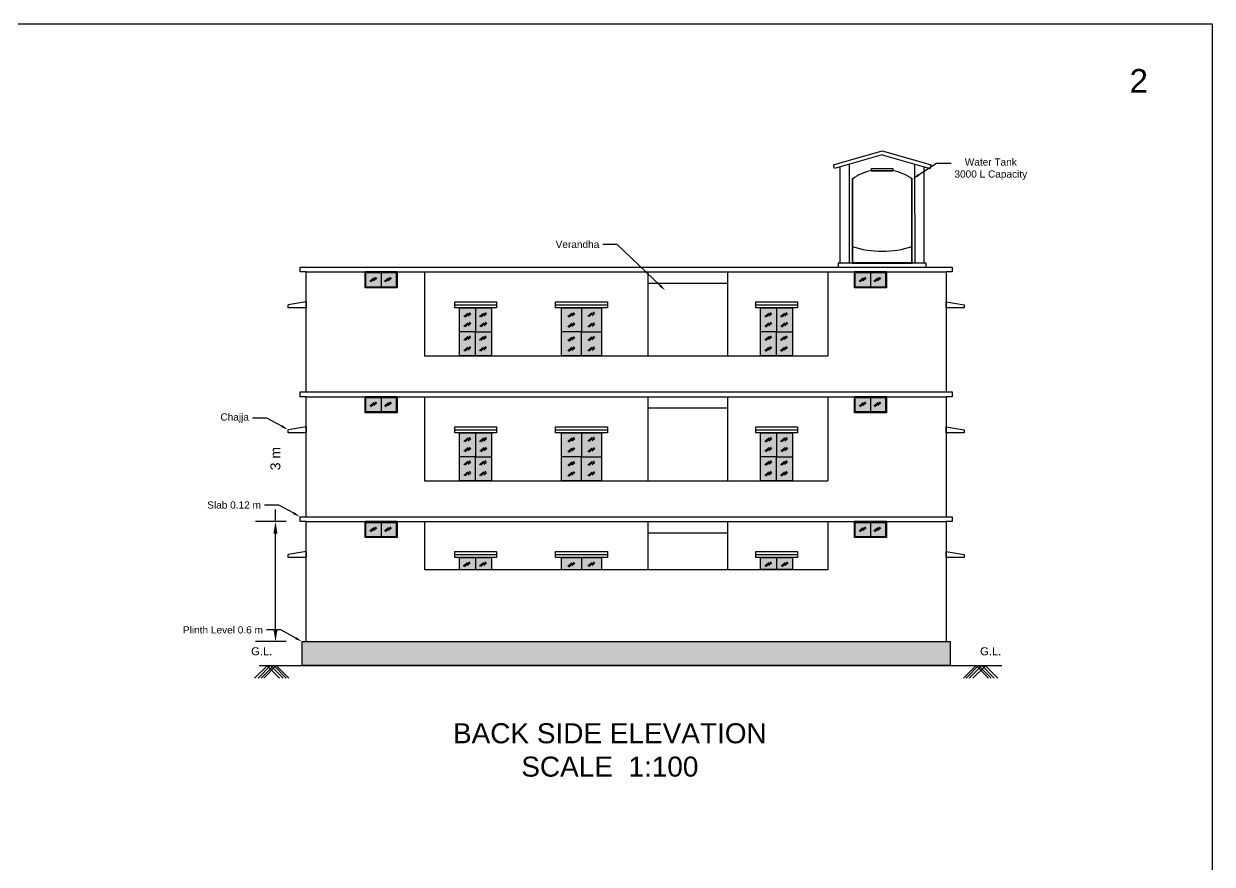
# Model space of a CAD drawing. Header units: metres. Extents: x 110.99 to 114.47, y 64.05 to 69.57.
# Drawn here: x 112.2764 to 112.5734, y 66.895 to 67.105 of the extents above; entities that cross this region are included whole.
import ezdxf
from ezdxf import colors
from ezdxf.entities.mleader import LeaderData, LeaderLine
from ezdxf.math import Vec2, Vec3

# ---------------------------------------------------------------- set-up
doc = ezdxf.new("R2010")
doc.units = ezdxf.units.M
doc.header["$MEASUREMENT"] = 0
for name, color, linetype in [('1.WALL', 7, 'Continuous'), ('3.WINDOW', 4, 'Continuous'), ('8.TEXT', 7, 'Continuous'), ('DIMENSION', 9, 'Continuous'), ('SCALE', 3, 'Continuous'), ('SECTION LINE', 3, 'Continuous')]:
    doc.layers.add(name, color=color, linetype=linetype)
doc.styles.get("Standard").update_dxf_attribs({"font": 'arial.ttf'})
doc.dimstyles.new('ISO-25', dxfattribs={"dimtxt": 0.0025, "dimasz": 0.003, "dimexe": 0.005, "dimexo": 0.005, "dimgap": 0.01, "dimtad": 0, "dimdsep": 46, "dimtxsty": 'Standard', "dimcen": 2.5, "dimadec": 0, "dimazin": 0, "dimtfac": 1, "dimtmove": 0, "dimatfit": 3, "dimfxl": 1, "dimarcsym": 0})

# ---------------------------------------------------------------- blocks, each defined once
blk = doc.blocks.new('*D123')
at = {"layer": '1.WALL', "color": 0, "linetype": 'Continuous', "lineweight": -2, "transparency": 16777216}
for p, q in [((112.33927, 66.98064), (112.33927, 66.98364)), ((112.34191, 66.98064), (112.33427, 66.98064)), ((112.33927, 66.95364), (112.33927, 66.97764)), ((112.34191, 66.95064), (112.33427, 66.95064))]:
    blk.add_line(p, q, dxfattribs=at)
at = {"layer": '1.WALL', "color": 0, "linetype": 'Continuous', "transparency": 16777216}
for points in [[(112.33877, 66.97764), (112.33977, 66.97764), (112.33927, 66.98064)], [(112.33877, 66.95364), (112.33977, 66.95364), (112.33927, 66.95064)]]:
    blk.add_solid(points, dxfattribs=at)
at = {"layer": 'Defpoints', "color": 0, "linetype": 'Continuous', "transparency": 16777216}
for p in [(112.33927, 66.98064), (112.34691, 66.98064), (112.34691, 66.95064)]:
    blk.add_point(p, dxfattribs=at)
at = {"layer": '1.WALL', "color": 0, "linetype": 'Continuous', "transparency": 16777216, "insert": (112.33927, 66.99636), "char_height": 0.0025, "attachment_point": 5, "rotation": 90}
blk.add_mtext('3 m', dxfattribs=at)

msp = doc.modelspace()

# ---------------------------------------------------------------- hatches: boundary and pattern name
at = {"linetype": 'Continuous'}
h = msp.add_hatch(color=7, dxfattribs=at)
h.set_gradient(color1=(0, 255, 255), color2=(122, 175, 223), tint=1, name='INVCYLINDER')
h.paths.add_polyline_path([(112.38929, 67.03404), (112.38529, 67.03404), (112.38529, 67.02804), (112.38929, 67.02804)])
h.paths.add_polyline_path([(112.39329, 67.03404), (112.38929, 67.03404), (112.38929, 67.02804), (112.39329, 67.02804)])
h.paths.add_polyline_path([(112.39329, 67.02804), (112.38929, 67.02804), (112.38929, 67.02204), (112.39329, 67.02204)])
h.paths.add_polyline_path([(112.38929, 67.02804), (112.38529, 67.02804), (112.38529, 67.02204), (112.38929, 67.02204)])
h = msp.add_hatch(color=7, dxfattribs=at)
h.set_gradient(color1=(0, 255, 255), color2=(122, 175, 223), tint=1, name='INVCYLINDER')
h.paths.add_polyline_path([(112.41575, 67.03404), (112.41075, 67.03404), (112.41075, 67.02804), (112.41575, 67.02804)])
h.paths.add_polyline_path([(112.42075, 67.03404), (112.41575, 67.03404), (112.41575, 67.02804), (112.42075, 67.02804)])
h.paths.add_polyline_path([(112.42075, 67.02804), (112.41575, 67.02804), (112.41575, 67.02204), (112.42075, 67.02204)])
h.paths.add_polyline_path([(112.41575, 67.02804), (112.41075, 67.02804), (112.41075, 67.02204), (112.41575, 67.02204)])
h = msp.add_hatch(color=7, dxfattribs=at)
h.set_gradient(color1=(0, 255, 255), color2=(122, 175, 223), tint=1, name='INVCYLINDER')
h.paths.add_polyline_path([(112.46449, 67.03404), (112.46049, 67.03404), (112.46049, 67.02804), (112.46449, 67.02804)])
h.paths.add_polyline_path([(112.46849, 67.03404), (112.46449, 67.03404), (112.46449, 67.02804), (112.46849, 67.02804)])
h.paths.add_polyline_path([(112.46849, 67.02804), (112.46449, 67.02804), (112.46449, 67.02204), (112.46849, 67.02204)])
h.paths.add_polyline_path([(112.46449, 67.02804), (112.46049, 67.02804), (112.46049, 67.02204), (112.46449, 67.02204)])
h = msp.add_hatch(color=7, dxfattribs=at)
h.set_gradient(color1=(0, 255, 255), color2=(122, 175, 223), tint=1, name='INVCYLINDER')
h.paths.add_polyline_path([(112.38929, 67.00284), (112.38529, 67.00284), (112.38529, 66.99684), (112.38929, 66.99684)])
h.paths.add_polyline_path([(112.39329, 67.00284), (112.38929, 67.00284), (112.38929, 66.99684), (112.39329, 66.99684)])
h.paths.add_polyline_path([(112.39329, 66.99684), (112.38929, 66.99684), (112.38929, 66.99084), (112.39329, 66.99084)])
h.paths.add_polyline_path([(112.38929, 66.99684), (112.38529, 66.99684), (112.38529, 66.99084), (112.38929, 66.99084)])
h = msp.add_hatch(color=7, dxfattribs=at)
h.set_gradient(color1=(0, 255, 255), color2=(122, 175, 223), tint=1, name='INVCYLINDER')
h.paths.add_polyline_path([(112.41575, 67.00284), (112.41075, 67.00284), (112.41075, 66.99684), (112.41575, 66.99684)])
h.paths.add_polyline_path([(112.42075, 67.00284), (112.41575, 67.00284), (112.41575, 66.99684), (112.42075, 66.99684)])
h.paths.add_polyline_path([(112.42075, 66.99684), (112.41575, 66.99684), (112.41575, 66.99084), (112.42075, 66.99084)])
h.paths.add_polyline_path([(112.41575, 66.99684), (112.41075, 66.99684), (112.41075, 66.99084), (112.41575, 66.99084)])
h = msp.add_hatch(color=7, dxfattribs=at)
h.set_gradient(color1=(0, 255, 255), color2=(122, 175, 223), tint=1, name='INVCYLINDER')
h.paths.add_polyline_path([(112.46449, 67.00284), (112.46049, 67.00284), (112.46049, 66.99684), (112.46449, 66.99684)])
h.paths.add_polyline_path([(112.46849, 67.00284), (112.46449, 67.00284), (112.46449, 66.99684), (112.46849, 66.99684)])
h.paths.add_polyline_path([(112.46849, 66.99684), (112.46449, 66.99684), (112.46449, 66.99084), (112.46849, 66.99084)])
h.paths.add_polyline_path([(112.46449, 66.99684), (112.46049, 66.99684), (112.46049, 66.99084), (112.46449, 66.99084)])
h = msp.add_hatch(color=7, dxfattribs=at)
h.set_gradient(color1=(0, 255, 255), color2=(122, 175, 223), tint=1)
h.paths.add_polyline_path([(112.38929, 66.97164), (112.38529, 66.97164), (112.38529, 66.96864), (112.38929, 66.96864)])
h.paths.add_polyline_path([(112.39329, 66.97164), (112.38929, 66.97164), (112.38929, 66.96864), (112.39329, 66.96864)])
h.paths.add_polyline_path([(112.46449, 66.97164), (112.46049, 66.97164), (112.46049, 66.96864), (112.46449, 66.96864)])
h.paths.add_polyline_path([(112.46849, 66.97164), (112.46449, 66.97164), (112.46449, 66.96864), (112.46849, 66.96864)])
h = msp.add_hatch(color=7, dxfattribs=at)
h.set_gradient(color1=(0, 255, 255), color2=(122, 175, 223), tint=1)
h.paths.add_polyline_path([(112.41575, 66.96864), (112.41575, 66.97164), (112.41075, 66.97164), (112.41075, 66.96864)])
h = msp.add_hatch(color=7, dxfattribs=at)
h.set_gradient(color1=(0, 255, 255), color2=(122, 175, 223), tint=1, name='INVCYLINDER')
h.paths.add_polyline_path([(112.41575, 66.96864), (112.42075, 66.96864), (112.42075, 66.97164), (112.41575, 66.97164)])
at = {"layer": '8.TEXT', "true_color": 0xcd6928}
h = msp.add_hatch(dxfattribs=at)
h.set_pattern_fill('GRAVEL', color=32, scale=0.003)
h.set_pattern_definition([(228.01279, (112.16243892, 66.68697213), (-0.024, -0.027), [0.000403608, -0.039957264]), (184.96974, (112.16216892, 66.68667213), (0.036, 0.003), [0.000692604, -0.068567774]), (132.510447, (112.16147892, 66.68661213), (0.03, -0.033), [0.000488364, -0.048348098]), (267.27369, (112.16030892, 66.68586213), (0.003, 0.06), [0.000630714, -0.062440674]), (292.833654, (112.16027892, 66.68523213), (-0.015, 0.036), [0.000618465, -0.06122812]), (357.27369, (112.16051892, 66.68466213), (-0.06, 0.003), [0.000630714, -0.062440674]), (37.69424, (112.16114892, 66.68463213), (-0.039, -0.03), [0.000834087, -0.082574546]), (72.255328, (112.16180892, 66.68514213), (0.021, 0.066), [0.000787464, -0.077958964]), (121.429566, (112.16204892, 66.68589213), (-0.024, 0.039), [0.00063285, -0.06265222]), (175.23636, (112.16171892, 66.68643213), (0.033, -0.003), [0.000722496, -0.035402288]), (222.397438, (112.16099892, 66.68649213), (-0.036, -0.033), [0.000934344, -0.092500125]), (138.814075, (112.16327892, 66.68583213), (-0.021, 0.018), [0.000318903, -0.031571534]), (171.469234, (112.16303892, 66.68604213), (0.039, -0.006), [0.000606711, -0.060064534]), (225, (112.162439, 66.6861321), (-3e-19, -0.003), [0.000424263, -0.003818378]), (203.19859, (112.1622289, 66.68649213), (0.015, 0.006), [0.000228474, -0.022618845]), (291.80141, (112.1620189, 66.6864021), (-0.003, 0.009), [0.000323109, -0.015832385]), (30.96376, (112.1621389, 66.68610213), (0.009, 0.006), [0.000524787, -0.016968069]), (161.56505, (112.1625889, 66.6863721), (0.006, -0.003), [0.000379473, -0.00910736]), (16.38954, (112.16027892, 66.68640213), (0.03, 0.009), [0.0005316, -0.052628535]), (70.346176, (112.16078892, 66.68655213), (-0.012, -0.033), [0.000445983, -0.044152223]), (293.19859, (112.1625889, 66.68697213), (-0.006, 0.015), [0.000456945, -0.022390374]), (343.61046, (112.16276892, 66.68655213), (-0.03, 0.009), [0.0005316, -0.052628535]), (339.443955, (112.16027892, 66.68454213), (-0.015, 0.006), [0.00051264, -0.025119371]), (294.77514, (112.16075892, 66.68436213), (-0.015, 0.033), [0.000429534, -0.04252393]), (66.80141, (112.1626189, 66.68397213), (0.006, 0.015), [0.000456945, -0.022390374]), (17.354025, (112.16279892, 66.68439213), (-0.039, -0.012), [0.000502893, -0.04978627]), (69.443955, (112.16114892, 66.68397213), (-0.006, -0.015), [0.00025632, -0.025375691]), (101.30993, (112.1624389, 66.6839721), (-0.003, 0.012), [0.00015297, -0.015144089]), (165.96376, (112.1624089, 66.6841221), (0.009, -0.003), [0.000618465, -0.011750852]), (186.009006, (112.16180892, 66.68427213), (0.03, 0.003), [0.00057315, -0.05674177]), (303.69007, (112.1621389, 66.6858321), (-0.003, 0.006), [0.000432666, -0.010383988]), (353.157227, (112.16237892, 66.68547213), (0.051, -0.006), [0.000755382, -0.074782688]), (60.945396, (112.16312892, 66.68538213), (-0.012, -0.021), [0.000308868, -0.030578022]), (90, (112.163279, 66.685652), (-0.003, 0.003), [0.00018, -0.00282]), (120.256437, (112.16174892, 66.68436213), (0.012, -0.021), [0.000416772, -0.04126056]), (48.01279, (112.16153892, 66.68472213), (0.024, 0.027), [0.000807216, -0.039553656]), (0, (112.162079, 66.685322), (0.003, 0.003), [0.00078, -0.00222]), (325.304846, (112.16285892, 66.68532213), (0.03, -0.021), [0.000474342, -0.046959823]), (254.0546, (112.1632489, 66.68505213), (-0.003, -0.012), [0.000436806, -0.021403524]), (207.645975, (112.16312892, 66.68463213), (-0.057, -0.03), [0.000711195, -0.070408423]), (175.42608, (112.16249892, 66.68430213), (-0.039, 0.003), [0.000752397, -0.07448722])])
h.paths.add_polyline_path([(112.50791, 66.95064), (112.34591, 66.95064), (112.34591, 66.94464), (112.50791, 66.94464)])
at = {"layer": 'DIMENSION', "linetype": 'Continuous'}
h = msp.add_hatch(color=7, dxfattribs=at)
h.set_gradient(color1=(0, 255, 255), color2=(122, 175, 223), tint=1, name='INVCYLINDER')
h.paths.add_polyline_path([(112.36567, 67.04284), (112.36187, 67.04284), (112.36187, 67.03924), (112.36567, 67.03924)])
h.paths.add_polyline_path([(112.36947, 67.04284), (112.36567, 67.04284), (112.36567, 67.03924), (112.36947, 67.03924)])
h = msp.add_hatch(color=7, dxfattribs=at)
h.set_gradient(color1=(0, 255, 255), color2=(122, 175, 223), tint=1, name='INVCYLINDER')
h.paths.add_polyline_path([(112.48795, 67.04284), (112.48415, 67.04284), (112.48415, 67.03924), (112.48795, 67.03924)])
h.paths.add_polyline_path([(112.49175, 67.04284), (112.48795, 67.04284), (112.48795, 67.03924), (112.49175, 67.03924)])
h = msp.add_hatch(color=7, dxfattribs=at)
h.set_gradient(color1=(0, 255, 255), color2=(122, 175, 223), tint=1, name='INVCYLINDER')
h.paths.add_polyline_path([(112.36567, 67.01164), (112.36187, 67.01164), (112.36187, 67.00804), (112.36567, 67.00804)])
h.paths.add_polyline_path([(112.36947, 67.01164), (112.36567, 67.01164), (112.36567, 67.00804), (112.36947, 67.00804)])
h = msp.add_hatch(color=7, dxfattribs=at)
h.set_gradient(color1=(0, 255, 255), color2=(122, 175, 223), tint=1, name='INVCYLINDER')
h.paths.add_polyline_path([(112.48795, 67.01164), (112.48415, 67.01164), (112.48415, 67.00804), (112.48795, 67.00804)])
h.paths.add_polyline_path([(112.49175, 67.01164), (112.48795, 67.01164), (112.48795, 67.00804), (112.49175, 67.00804)])
h = msp.add_hatch(color=7, dxfattribs=at)
h.set_gradient(color1=(0, 255, 255), color2=(122, 175, 223), tint=1, name='INVCYLINDER')
h.paths.add_polyline_path([(112.36567, 66.98044), (112.36187, 66.98044), (112.36187, 66.97684), (112.36567, 66.97684)])
h.paths.add_polyline_path([(112.36947, 66.98044), (112.36567, 66.98044), (112.36567, 66.97684), (112.36947, 66.97684)])
h = msp.add_hatch(color=7, dxfattribs=at)
h.set_gradient(color1=(0, 255, 255), color2=(122, 175, 223), tint=1, name='INVCYLINDER')
h.paths.add_polyline_path([(112.48795, 66.98044), (112.48415, 66.98044), (112.48415, 66.97684), (112.48795, 66.97684)])
h.paths.add_polyline_path([(112.49175, 66.98044), (112.48795, 66.98044), (112.48795, 66.97684), (112.49175, 66.97684)])

# ---------------------------------------------------------------- linework, layer by layer
at = {"color": 7, "linetype": 'Continuous'}
for p, q in [((112.34691, 67.04304), (112.5069, 67.04304)), ((112.34691, 67.01304), (112.34691, 67.04304)), ((112.36187, 67.04284), (112.36947, 67.04284)), ((112.3765, 67.04304), (112.3765, 67.02204)), ((112.43229, 67.04304), (112.43229, 67.02204)), ((112.4523, 67.02204), (112.4523, 67.04304)), ((112.4773, 67.04304), (112.4773, 67.02204)), ((112.48415, 67.04284), (112.49175, 67.04284)), ((112.5069, 67.04304), (112.5069, 67.01304)), ((112.43229, 67.04024), (112.4523, 67.04024)), ((112.34691, 67.03554), (112.3424, 67.03479)), ((112.38409, 67.03479), (112.39449, 67.03479)), ((112.40925, 67.03479), (112.42225, 67.03479)), ((112.45929, 67.03479), (112.46969, 67.03479)), ((112.5069, 67.03554), (112.5114, 67.03479)), ((112.3765, 67.02204), (112.4773, 67.02204)), ((112.34691, 67.01304), (112.5069, 67.01304)), ((112.34691, 67.01184), (112.43229, 67.01184)), ((112.34691, 66.98184), (112.34691, 67.01184)), ((112.36187, 67.01164), (112.36947, 67.01164)), ((112.3765, 67.01184), (112.3765, 66.99084)), ((112.43229, 67.01184), (112.5069, 67.01184)), ((112.43229, 67.01184), (112.43229, 66.99084)), ((112.4523, 66.99084), (112.4523, 67.01184)), ((112.4773, 67.01184), (112.4773, 66.99084)), ((112.48415, 67.01164), (112.49175, 67.01164)), ((112.5069, 67.01184), (112.5069, 66.98184)), ((112.43229, 67.00904), (112.4523, 67.00904)), ((112.34691, 67.00434), (112.3424, 67.00359)), ((112.38409, 67.00359), (112.39449, 67.00359)), ((112.40925, 67.00359), (112.42225, 67.00359)), ((112.45929, 67.00359), (112.46969, 67.00359)), ((112.5069, 67.00434), (112.5114, 67.00359)), ((112.3765, 66.99084), (112.4773, 66.99084)), ((112.39329, 66.99084), (112.38929, 66.99084)), ((112.34691, 66.98064), (112.5069, 66.98064)), ((112.34691, 66.95064), (112.34691, 66.98064)), ((112.36187, 66.98044), (112.36947, 66.98044)), ((112.3765, 66.98064), (112.3765, 66.96864)), ((112.43229, 66.98064), (112.43229, 66.96864)), ((112.4523, 66.96864), (112.4523, 66.98064)), ((112.4773, 66.98064), (112.4773, 66.96864)), ((112.48415, 66.98044), (112.49175, 66.98044)), ((112.5069, 66.98064), (112.5069, 66.95064)), ((112.43229, 66.97784), (112.4523, 66.97784)), ((112.34691, 66.97314), (112.3424, 66.97239)), ((112.38409, 66.97239), (112.39449, 66.97239)), ((112.40925, 66.97239), (112.42225, 66.97239)), ((112.45929, 66.97239), (112.46969, 66.97239)), ((112.5069, 66.97314), (112.5114, 66.97239)), ((112.3765, 66.96864), (112.4773, 66.96864)), ((112.41075, 66.96864), (112.42075, 66.96864)), ((112.34691, 66.95064), (112.5069, 66.95064))]:
    msp.add_line(p, q, dxfattribs=at)
at = {"linetype": 'Continuous'}
msp.add_line((112.33806, 66.94464), (112.51576, 66.94464), dxfattribs=at)
at = {"color": 7, "linetype": 'Continuous'}
for points in [[(112.34691, 67.04304), (112.34541, 67.04304), (112.34541, 67.04424), (112.5084, 67.04424), (112.5084, 67.04304), (112.5069, 67.04304)], [(112.36967, 67.04304), (112.36167, 67.04304)], [(112.49195, 67.04304), (112.48395, 67.04304)], [(112.34691, 67.03554), (112.34691, 67.03404), (112.3424, 67.03404), (112.3424, 67.03479)], [(112.5114, 67.03479), (112.5114, 67.03404), (112.5069, 67.03404), (112.5069, 67.03554)], [(112.34691, 67.01184), (112.34541, 67.01184), (112.34541, 67.01304), (112.5084, 67.01304), (112.5084, 67.01184), (112.5069, 67.01184)], [(112.36967, 67.01184), (112.36167, 67.01184)], [(112.49195, 67.01184), (112.48395, 67.01184)], [(112.34691, 67.00434), (112.34691, 67.00284), (112.3424, 67.00284), (112.3424, 67.00359)], [(112.5114, 67.00359), (112.5114, 67.00284), (112.5069, 67.00284), (112.5069, 67.00434)], [(112.34691, 66.98064), (112.34541, 66.98064), (112.34541, 66.98184), (112.5084, 66.98184), (112.5084, 66.98064), (112.5069, 66.98064)], [(112.36967, 66.98064), (112.36167, 66.98064)], [(112.49195, 66.98064), (112.48395, 66.98064)], [(112.34691, 66.97314), (112.34691, 66.97164), (112.3424, 66.97164), (112.3424, 66.97239)], [(112.38529, 66.96864), (112.38529, 66.97164), (112.39329, 66.97164), (112.39329, 66.96864)], [(112.38529, 66.96864), (112.38529, 66.97164), (112.38929, 66.97164), (112.38929, 66.96864)], [(112.41075, 66.96864), (112.41075, 66.97164), (112.42075, 66.97164), (112.42075, 66.96864)], [(112.41075, 66.96864), (112.41075, 66.97164), (112.41575, 66.97164), (112.41575, 66.96864)], [(112.5114, 66.97239), (112.5114, 66.97164), (112.5069, 66.97164), (112.5069, 66.97314)]]:
    msp.add_lwpolyline(points, dxfattribs=at)
for points in [[(112.38409, 67.03554), (112.39449, 67.03554), (112.39449, 67.03404), (112.38409, 67.03404)], [(112.38529, 67.03404), (112.39329, 67.03404), (112.39329, 67.02204), (112.38529, 67.02204)], [(112.38529, 67.03404), (112.38929, 67.03404), (112.38929, 67.02804), (112.38529, 67.02804)], [(112.40925, 67.03554), (112.42225, 67.03554), (112.42225, 67.03404), (112.40925, 67.03404)], [(112.41075, 67.03404), (112.42075, 67.03404), (112.42075, 67.02204), (112.41075, 67.02204)], [(112.41075, 67.03404), (112.41575, 67.03404), (112.41575, 67.02804), (112.41075, 67.02804)], [(112.45929, 67.03554), (112.46969, 67.03554), (112.46969, 67.03404), (112.45929, 67.03404)], [(112.46049, 67.03404), (112.46849, 67.03404), (112.46849, 67.02204), (112.46049, 67.02204)], [(112.46049, 67.03404), (112.46449, 67.03404), (112.46449, 67.02804), (112.46049, 67.02804)], [(112.38929, 67.02804), (112.39329, 67.02804), (112.39329, 67.02204), (112.38929, 67.02204)], [(112.41575, 67.02804), (112.42075, 67.02804), (112.42075, 67.02204), (112.41575, 67.02204)], [(112.46449, 67.02804), (112.46849, 67.02804), (112.46849, 67.02204), (112.46449, 67.02204)], [(112.38409, 67.00434), (112.39449, 67.00434), (112.39449, 67.00284), (112.38409, 67.00284)], [(112.40925, 67.00434), (112.42225, 67.00434), (112.42225, 67.00284), (112.40925, 67.00284)], [(112.45929, 67.00434), (112.46969, 67.00434), (112.46969, 67.00284), (112.45929, 67.00284)], [(112.38529, 67.00284), (112.39329, 67.00284), (112.39329, 66.99084), (112.38529, 66.99084)], [(112.38529, 67.00284), (112.38929, 67.00284), (112.38929, 66.99684), (112.38529, 66.99684)], [(112.41075, 67.00284), (112.42075, 67.00284), (112.42075, 66.99084), (112.41075, 66.99084)], [(112.41075, 67.00284), (112.41575, 67.00284), (112.41575, 66.99684), (112.41075, 66.99684)], [(112.46049, 67.00284), (112.46849, 67.00284), (112.46849, 66.99084), (112.46049, 66.99084)], [(112.46049, 67.00284), (112.46449, 67.00284), (112.46449, 66.99684), (112.46049, 66.99684)], [(112.38929, 66.99684), (112.39329, 66.99684), (112.39329, 66.99084), (112.38929, 66.99084)], [(112.41575, 66.99684), (112.42075, 66.99684), (112.42075, 66.99084), (112.41575, 66.99084)], [(112.46449, 66.99684), (112.46849, 66.99684), (112.46849, 66.99084), (112.46449, 66.99084)], [(112.38409, 66.97314), (112.39449, 66.97314), (112.39449, 66.97164), (112.38409, 66.97164)], [(112.40925, 66.97314), (112.42225, 66.97314), (112.42225, 66.97164), (112.40925, 66.97164)], [(112.45929, 66.97314), (112.46969, 66.97314), (112.46969, 66.97164), (112.45929, 66.97164)], [(112.46049, 66.97164), (112.46849, 66.97164), (112.46849, 66.96864), (112.46049, 66.96864)], [(112.46049, 66.97164), (112.46449, 66.97164), (112.46449, 66.96864), (112.46049, 66.96864)]]:
    msp.add_lwpolyline(points, close=True, dxfattribs=at)
at = {"layer": '1.WALL', "color": 7}
for p, q in [((112.47896, 67.06882), (112.47868, 67.06979)), ((112.4804, 67.04524), (112.4804, 67.06924)), ((112.4827, 67.04524), (112.48268, 67.06989)), ((112.48819, 67.06882), (112.49351, 67.06884)), ((112.4882, 67.06832), (112.48819, 67.06882)), ((112.49351, 67.06884), (112.49351, 67.06834)), ((112.4991, 67.04524), (112.49905, 67.06991)), ((112.5014, 67.04524), (112.5014, 67.06924)), ((112.50284, 67.06882), (112.50312, 67.06979)), ((112.4834, 67.0662), (112.4834, 67.04524)), ((112.4835, 67.06615), (112.4835, 67.04534)), ((112.4882, 67.06832), (112.49351, 67.06834)), ((112.4882, 67.06822), (112.49351, 67.06824)), ((112.4983, 67.04534), (112.4983, 67.06615)), ((112.4984, 67.04524), (112.4984, 67.0662)), ((112.4834, 67.04524), (112.4984, 67.04524)), ((112.4835, 67.04534), (112.4983, 67.04534)), ((112.5019, 67.04524), (112.5014, 67.04524))]:
    msp.add_line(p, q, dxfattribs=at)
for points in [[(112.47868, 67.06979), (112.48012, 67.0702), (112.4909, 67.07328), (112.50167, 67.0702), (112.50312, 67.06979)], [(112.4909, 67.07224), (112.4804, 67.06924), (112.47896, 67.06882)], [(112.4909, 67.07224), (112.5014, 67.06924), (112.50284, 67.06882)]]:
    msp.add_lwpolyline(points, dxfattribs=at)
msp.add_lwpolyline([(112.4799, 67.04424), (112.5019, 67.04424), (112.5019, 67.04524), (112.4799, 67.04524)], close=True, dxfattribs=at)
for start, end in [(102.1195, 125.6258), (54.3742, 78.2835)]:
    msp.add_arc((112.4909, 67.05574), 0.01288, start, end, dxfattribs=at)
at = {"layer": '1.WALL', "color": 7, "lineweight": 25}
msp.add_arc((112.4909, 67.07196), 0.02378, 251.6122, 288.3878, dxfattribs=at)
at = {"layer": '3.WINDOW', "color": 7}
for p, q in [((112.36283, 67.04069), (112.36384, 67.04157)), ((112.36313, 67.04058), (112.36444, 67.04174)), ((112.36388, 67.04082), (112.36458, 67.04146)), ((112.36649, 67.04069), (112.36749, 67.04157)), ((112.36678, 67.04058), (112.36809, 67.04174)), ((112.36753, 67.04082), (112.36823, 67.04146)), ((112.48512, 67.04069), (112.48613, 67.04157)), ((112.48541, 67.04058), (112.48672, 67.04174)), ((112.48616, 67.04082), (112.48686, 67.04146)), ((112.48876, 67.04069), (112.48977, 67.04157)), ((112.48906, 67.04058), (112.49037, 67.04174)), ((112.4898, 67.04082), (112.49051, 67.04146)), ((112.38665, 67.03175), (112.38796, 67.03291)), ((112.39058, 67.03175), (112.39189, 67.03291)), ((112.41259, 67.03175), (112.4139, 67.03291)), ((112.41763, 67.03184), (112.41894, 67.033)), ((112.46185, 67.03175), (112.46316, 67.03291)), ((112.46577, 67.03175), (112.46708, 67.03291)), ((112.38635, 67.03187), (112.38736, 67.03274)), ((112.38635, 67.02942), (112.38736, 67.0303)), ((112.38665, 67.0293), (112.38796, 67.03046)), ((112.3874, 67.032), (112.3881, 67.03263)), ((112.3874, 67.02955), (112.3881, 67.03018)), ((112.39028, 67.03187), (112.39129, 67.03274)), ((112.39034, 67.02942), (112.39134, 67.0303)), ((112.39063, 67.0293), (112.39194, 67.03046)), ((112.39132, 67.032), (112.39203, 67.03263)), ((112.39138, 67.02955), (112.39208, 67.03018)), ((112.4123, 67.03187), (112.4133, 67.03274)), ((112.4123, 67.0293), (112.4133, 67.03018)), ((112.41259, 67.02918), (112.4139, 67.03034)), ((112.41334, 67.032), (112.41404, 67.03263)), ((112.41334, 67.02943), (112.41404, 67.03006)), ((112.41733, 67.03195), (112.41834, 67.03283)), ((112.41733, 67.0293), (112.41834, 67.03018)), ((112.41763, 67.02918), (112.41894, 67.03034)), ((112.41837, 67.03208), (112.41907, 67.03271)), ((112.41837, 67.02943), (112.41907, 67.03006)), ((112.46155, 67.03187), (112.46256, 67.03274)), ((112.46155, 67.02942), (112.46256, 67.0303)), ((112.46185, 67.0293), (112.46316, 67.03046)), ((112.46259, 67.032), (112.4633, 67.03263)), ((112.46259, 67.02955), (112.4633, 67.03018)), ((112.46548, 67.03187), (112.46649, 67.03274)), ((112.46553, 67.02942), (112.46654, 67.0303)), ((112.46583, 67.0293), (112.46714, 67.03046)), ((112.46652, 67.032), (112.46722, 67.03263)), ((112.46658, 67.02955), (112.46728, 67.03018)), ((112.38665, 67.02592), (112.38796, 67.02708)), ((112.39055, 67.02592), (112.39186, 67.02708)), ((112.41763, 67.02584), (112.41894, 67.027)), ((112.46185, 67.02592), (112.46316, 67.02708)), ((112.46575, 67.02592), (112.46706, 67.02708)), ((112.38635, 67.02603), (112.38736, 67.02691)), ((112.38635, 67.02335), (112.38736, 67.02423)), ((112.38665, 67.02324), (112.38796, 67.0244)), ((112.3874, 67.02616), (112.3881, 67.0268)), ((112.3874, 67.02348), (112.3881, 67.02412)), ((112.39025, 67.02603), (112.39126, 67.02691)), ((112.39025, 67.02335), (112.39126, 67.02423)), ((112.39055, 67.02324), (112.39186, 67.0244)), ((112.3913, 67.02616), (112.392, 67.0268)), ((112.3913, 67.02348), (112.392, 67.02412)), ((112.4123, 67.02587), (112.4133, 67.02674)), ((112.4123, 67.0233), (112.4133, 67.02418)), ((112.41259, 67.02575), (112.4139, 67.02691)), ((112.41259, 67.02318), (112.4139, 67.02434)), ((112.41334, 67.026), (112.41404, 67.02663)), ((112.41334, 67.02343), (112.41404, 67.02406)), ((112.41733, 67.02595), (112.41834, 67.02683)), ((112.41733, 67.0233), (112.41834, 67.02418)), ((112.41763, 67.02318), (112.41894, 67.02434)), ((112.41837, 67.02608), (112.41907, 67.02671)), ((112.41837, 67.02343), (112.41907, 67.02406)), ((112.46155, 67.02603), (112.46256, 67.02691)), ((112.46155, 67.02335), (112.46256, 67.02423)), ((112.46185, 67.02324), (112.46316, 67.0244)), ((112.46259, 67.02616), (112.4633, 67.0268)), ((112.46259, 67.02348), (112.4633, 67.02412)), ((112.46545, 67.02603), (112.46646, 67.02691)), ((112.46545, 67.02335), (112.46646, 67.02423)), ((112.46575, 67.02324), (112.46706, 67.0244)), ((112.46649, 67.02616), (112.4672, 67.0268)), ((112.46649, 67.02348), (112.4672, 67.02412)), ((112.36283, 67.00949), (112.36384, 67.01037)), ((112.36313, 67.00938), (112.36444, 67.01054)), ((112.36388, 67.00962), (112.36458, 67.01026)), ((112.36649, 67.00949), (112.36749, 67.01037)), ((112.36678, 67.00938), (112.36809, 67.01054)), ((112.36753, 67.00962), (112.36823, 67.01026)), ((112.48512, 67.00949), (112.48613, 67.01037)), ((112.48541, 67.00938), (112.48672, 67.01054)), ((112.48616, 67.00962), (112.48686, 67.01026)), ((112.48876, 67.00949), (112.48977, 67.01037)), ((112.48906, 67.00938), (112.49037, 67.01054)), ((112.4898, 67.00962), (112.49051, 67.01026)), ((112.38635, 67.00067), (112.38736, 67.00154)), ((112.38665, 67.00055), (112.38796, 67.00171)), ((112.3874, 67.0008), (112.3881, 67.00143)), ((112.39028, 67.00067), (112.39129, 67.00154)), ((112.39058, 67.00055), (112.39189, 67.00171)), ((112.39132, 67.0008), (112.39203, 67.00143)), ((112.4123, 67.00067), (112.4133, 67.00154)), ((112.41259, 67.00055), (112.4139, 67.00171)), ((112.41334, 67.0008), (112.41404, 67.00143)), ((112.41733, 67.00075), (112.41834, 67.00163)), ((112.41763, 67.00064), (112.41894, 67.0018)), ((112.41837, 67.00088), (112.41907, 67.00151)), ((112.46155, 67.00067), (112.46256, 67.00154)), ((112.46185, 67.00055), (112.46316, 67.00171)), ((112.46259, 67.0008), (112.4633, 67.00143)), ((112.46548, 67.00067), (112.46649, 67.00154)), ((112.46577, 67.00055), (112.46708, 67.00171)), ((112.46652, 67.0008), (112.46722, 67.00143)), ((112.38635, 66.99822), (112.38736, 66.9991)), ((112.38665, 66.9981), (112.38796, 66.99926)), ((112.3874, 66.99835), (112.3881, 66.99898)), ((112.39034, 66.99822), (112.39134, 66.9991)), ((112.39063, 66.9981), (112.39194, 66.99926)), ((112.39138, 66.99835), (112.39208, 66.99898)), ((112.4123, 66.9981), (112.4133, 66.99898)), ((112.41259, 66.99798), (112.4139, 66.99914)), ((112.41334, 66.99823), (112.41404, 66.99886)), ((112.41733, 66.9981), (112.41834, 66.99898)), ((112.41763, 66.99798), (112.41894, 66.99914)), ((112.41837, 66.99823), (112.41907, 66.99886)), ((112.46155, 66.99822), (112.46256, 66.9991)), ((112.46185, 66.9981), (112.46316, 66.99926)), ((112.46259, 66.99835), (112.4633, 66.99898)), ((112.46553, 66.99822), (112.46654, 66.9991)), ((112.46583, 66.9981), (112.46714, 66.99926)), ((112.46658, 66.99835), (112.46728, 66.99898)), ((112.38635, 66.99483), (112.38736, 66.99571)), ((112.38665, 66.99472), (112.38796, 66.99588)), ((112.3874, 66.99496), (112.3881, 66.9956)), ((112.39025, 66.99483), (112.39126, 66.99571)), ((112.39055, 66.99472), (112.39186, 66.99588)), ((112.3913, 66.99496), (112.392, 66.9956)), ((112.4123, 66.99467), (112.4133, 66.99554)), ((112.41259, 66.99455), (112.4139, 66.99571)), ((112.41334, 66.9948), (112.41404, 66.99543)), ((112.41733, 66.99475), (112.41834, 66.99563)), ((112.41763, 66.99464), (112.41894, 66.9958)), ((112.41837, 66.99488), (112.41907, 66.99551)), ((112.46155, 66.99483), (112.46256, 66.99571)), ((112.46185, 66.99472), (112.46316, 66.99588)), ((112.46259, 66.99496), (112.4633, 66.9956)), ((112.46545, 66.99483), (112.46646, 66.99571)), ((112.46575, 66.99472), (112.46706, 66.99588)), ((112.46649, 66.99496), (112.4672, 66.9956)), ((112.38635, 66.99215), (112.38736, 66.99303)), ((112.38665, 66.99204), (112.38796, 66.9932)), ((112.3874, 66.99228), (112.3881, 66.99292)), ((112.39025, 66.99215), (112.39126, 66.99303)), ((112.39055, 66.99204), (112.39186, 66.9932)), ((112.3913, 66.99228), (112.392, 66.99292)), ((112.4123, 66.9921), (112.4133, 66.99298)), ((112.41259, 66.99198), (112.4139, 66.99314)), ((112.41334, 66.99223), (112.41404, 66.99286)), ((112.41733, 66.9921), (112.41834, 66.99298)), ((112.41763, 66.99198), (112.41894, 66.99314)), ((112.41837, 66.99223), (112.41907, 66.99286)), ((112.46155, 66.99215), (112.46256, 66.99303)), ((112.46185, 66.99204), (112.46316, 66.9932)), ((112.46259, 66.99228), (112.4633, 66.99292)), ((112.46545, 66.99215), (112.46646, 66.99303)), ((112.46575, 66.99204), (112.46706, 66.9932)), ((112.46649, 66.99228), (112.4672, 66.99292)), ((112.36283, 66.97829), (112.36384, 66.97917)), ((112.36313, 66.97818), (112.36444, 66.97934)), ((112.36388, 66.97842), (112.36458, 66.97906)), ((112.36649, 66.97829), (112.36749, 66.97917)), ((112.36678, 66.97818), (112.36809, 66.97934)), ((112.36753, 66.97842), (112.36823, 66.97906)), ((112.48512, 66.97829), (112.48613, 66.97917)), ((112.48541, 66.97818), (112.48672, 66.97934)), ((112.48616, 66.97842), (112.48686, 66.97906)), ((112.48876, 66.97829), (112.48977, 66.97917)), ((112.48906, 66.97818), (112.49037, 66.97934)), ((112.4898, 66.97842), (112.49051, 66.97906)), ((112.38651, 66.96944), (112.38782, 66.9706)), ((112.39055, 66.96944), (112.39186, 66.9706)), ((112.41763, 66.96944), (112.41894, 66.9706)), ((112.46183, 66.96944), (112.46314, 66.9706)), ((112.4659, 66.96944), (112.46721, 66.9706)), ((112.38621, 66.96955), (112.38722, 66.97043)), ((112.38726, 66.96968), (112.38796, 66.97031)), ((112.39025, 66.96955), (112.39126, 66.97043)), ((112.3913, 66.96968), (112.392, 66.97031)), ((112.4123, 66.96947), (112.4133, 66.97034)), ((112.41259, 66.96935), (112.4139, 66.97051)), ((112.41334, 66.9696), (112.41404, 66.97023)), ((112.41733, 66.96955), (112.41834, 66.97043)), ((112.41837, 66.96968), (112.41907, 66.97031)), ((112.46154, 66.96955), (112.46254, 66.97043)), ((112.46258, 66.96968), (112.46328, 66.97031)), ((112.46561, 66.96955), (112.46662, 66.97043)), ((112.46665, 66.96968), (112.46735, 66.97031))]:
    msp.add_line(p, q, dxfattribs=at)
at = {"layer": 'DIMENSION', "color": 7, "linetype": 'Continuous'}
for p, q in [((112.36167, 67.03904), (112.36167, 67.04304)), ((112.36187, 67.03924), (112.36187, 67.04284)), ((112.36187, 67.03924), (112.36187, 67.04284)), ((112.36567, 67.04284), (112.36567, 67.03924)), ((112.36947, 67.04284), (112.36947, 67.03924)), ((112.36967, 67.04304), (112.36967, 67.03904)), ((112.48395, 67.03904), (112.48395, 67.04304)), ((112.48415, 67.03924), (112.48415, 67.04284)), ((112.48415, 67.03924), (112.48415, 67.04284)), ((112.48795, 67.04284), (112.48795, 67.03924)), ((112.49175, 67.04284), (112.49175, 67.03924)), ((112.49195, 67.04304), (112.49195, 67.03904)), ((112.36967, 67.03904), (112.36167, 67.03904)), ((112.36947, 67.03924), (112.36187, 67.03924)), ((112.36567, 67.03924), (112.36187, 67.03924)), ((112.49195, 67.03904), (112.48395, 67.03904)), ((112.49175, 67.03924), (112.48415, 67.03924)), ((112.48795, 67.03924), (112.48415, 67.03924)), ((112.36167, 67.00784), (112.36167, 67.01184)), ((112.36187, 67.00804), (112.36187, 67.01164)), ((112.36187, 67.00804), (112.36187, 67.01164)), ((112.36567, 67.01164), (112.36567, 67.00804)), ((112.36947, 67.01164), (112.36947, 67.00804)), ((112.36967, 67.01184), (112.36967, 67.00784)), ((112.48395, 67.00784), (112.48395, 67.01184)), ((112.48415, 67.00804), (112.48415, 67.01164)), ((112.48415, 67.00804), (112.48415, 67.01164)), ((112.48795, 67.01164), (112.48795, 67.00804)), ((112.49175, 67.01164), (112.49175, 67.00804)), ((112.49195, 67.01184), (112.49195, 67.00784)), ((112.36967, 67.00784), (112.36167, 67.00784)), ((112.36947, 67.00804), (112.36187, 67.00804)), ((112.36567, 67.00804), (112.36187, 67.00804)), ((112.49195, 67.00784), (112.48395, 67.00784)), ((112.49175, 67.00804), (112.48415, 67.00804)), ((112.48795, 67.00804), (112.48415, 67.00804)), ((112.36167, 66.97664), (112.36167, 66.98064)), ((112.36187, 66.97684), (112.36187, 66.98044)), ((112.36187, 66.97684), (112.36187, 66.98044)), ((112.36567, 66.98044), (112.36567, 66.97684)), ((112.36947, 66.98044), (112.36947, 66.97684)), ((112.36967, 66.98064), (112.36967, 66.97664)), ((112.48395, 66.97664), (112.48395, 66.98064)), ((112.48415, 66.97684), (112.48415, 66.98044)), ((112.48415, 66.97684), (112.48415, 66.98044)), ((112.48795, 66.98044), (112.48795, 66.97684)), ((112.49175, 66.98044), (112.49175, 66.97684)), ((112.49195, 66.98064), (112.49195, 66.97664)), ((112.36967, 66.97664), (112.36167, 66.97664)), ((112.36947, 66.97684), (112.36187, 66.97684)), ((112.36567, 66.97684), (112.36187, 66.97684)), ((112.49195, 66.97664), (112.48395, 66.97664)), ((112.49175, 66.97684), (112.48415, 66.97684)), ((112.48795, 66.97684), (112.48415, 66.97684))]:
    msp.add_line(p, q, dxfattribs=at)
at = {"layer": 'SCALE', "color": 5, "linetype": 'Continuous'}
msp.add_lwpolyline([(111.97937, 67.10501), (112.57337, 67.10501), (112.57337, 66.68501), (111.97937, 66.68501)], close=True, dxfattribs=at)
at = {"layer": 'SECTION LINE', "color": 3}
for p, q in [((112.33402, 66.94148), (112.33716, 66.94462)), ((112.33492, 66.9415), (112.33806, 66.94464)), ((112.33569, 66.9415), (112.33883, 66.94464)), ((112.33633, 66.9415), (112.33947, 66.94464)), ((112.33716, 66.94462), (112.34031, 66.94147)), ((112.33806, 66.94464), (112.34121, 66.94148)), ((112.33883, 66.94464), (112.34198, 66.94148)), ((112.33947, 66.94464), (112.34262, 66.94148)), ((112.51435, 66.94464), (112.5112, 66.94148)), ((112.51499, 66.94464), (112.51184, 66.94148)), ((112.51576, 66.94464), (112.51261, 66.94148)), ((112.51667, 66.94462), (112.51351, 66.94147)), ((112.51749, 66.9415), (112.51435, 66.94464)), ((112.51813, 66.9415), (112.51499, 66.94464)), ((112.5189, 66.9415), (112.51576, 66.94464)), ((112.5198, 66.94148), (112.51667, 66.94462))]:
    msp.add_line(p, q, dxfattribs=at)
at = {"layer": 'SECTION LINE', "color": 7}
msp.add_line((112.33522, 66.94464), (112.52076, 66.94464), dxfattribs=at)
msp.add_lwpolyline([(112.34591, 66.95064), (112.50791, 66.95064), (112.50791, 66.94464), (112.34591, 66.94464)], close=True, dxfattribs=at)

# ---------------------------------------------------------------- texts
at = {"color": 1, "ltscale": 0.05, "insert": (112.55271, 67.09371), "char_height": 0.005915, "attachment_point": 1}
msp.add_mtext_dynamic_manual_height_columns('{\\C7;2}', width=0.0057503, gutter_width=0.03697, heights=[0], dxfattribs=at)
at = {"layer": '8.TEXT', "color": 7, "char_height": 0.002}
for insert, attachment_point in [((112.33846, 66.94922), 3), ((112.51536, 66.94922), 1)]:
    msp.add_mtext_dynamic_manual_height_columns('G.L.', width=0.024944, gutter_width=0.01, heights=[0], dxfattribs=dict(at, insert=insert, attachment_point=attachment_point))
at = {"layer": '8.TEXT', "insert": (112.36978, 66.93024), "char_height": 0.005, "attachment_point": 1}
msp.add_mtext_dynamic_manual_height_columns('\\pxqc;BACK SIDE ELEVATION \\PSCALE  1:100', width=0.1060977, gutter_width=0.01, heights=[0], dxfattribs=at)

# ---------------------------------------------------------------- dimensions: what is measured, and where the dimension line sits
at = {"layer": '1.WALL', "color": 7, "linetype": 'Continuous'}
dim = msp.add_linear_dim(base=(112.33927, 66.98064), p1=(112.34691, 66.95064), p2=(112.34691, 66.98064), angle=90, text='3 m', dimstyle='ISO-25', dxfattribs=at)
dim.commit()
dim.dimension.update_dxf_attribs({"geometry": '*D123', "text_midpoint": (112.33927, 66.99636)})

# ---------------------------------------------------------------- leaders
at = {"linetype": 'Continuous'}
ml = msp.add_multileader_mtext('Standard', dxfattribs=at)
ml.set_content('Water Tank\\P3000 L Capacity', color=256)
ml.set_leader_properties()
ml.build(insert=Vec2(0, 0))
ml.multileader.update_dxf_attribs({"dogleg_length": 0.36, "arrow_head_size": 0.0018})
ctx = ml.context
ctx.base_point, ctx.char_height, ctx.arrow_head_size, ctx.landing_gap_size, ctx.plane_origin = Vec3(112.5081, 67.07022), 0.0018, 0.0018, 0.0009, Vec3(112.4985, 67.06625)
ctx.text_align_type = 1
notes = []
notes.append((ctx, [(0, (1, 1, 0), (112.5045, 67.07022), (1, 0), 0.0036, [(0, [(112.4985, 67.06625)], 0, [])])]))
ctx.mtext.insert, ctx.mtext.width, ctx.mtext.alignment, ctx.mtext.flow_direction = Vec3(112.51803, 67.07138), 0.0181933, 2, 5
ml = msp.add_multileader_mtext('Standard', dxfattribs=at)
ml.set_content('Verandha', color=256)
ml.set_leader_properties()
ml.build(insert=Vec2(0, 0))
ml.multileader.update_dxf_attribs({"dogleg_length": 0.36, "arrow_head_size": 0.0018})
ctx = ml.context
ctx.base_point, ctx.char_height, ctx.arrow_head_size, ctx.landing_gap_size, ctx.plane_origin = Vec3(112.40851, 67.04988), 0.0018, 0.0018, 0.0009, Vec3(112.43669, 67.03837)
ctx.text_align_type = 2
notes.append((ctx, [(0, (1, 1, 0), (112.42469, 67.04988), (-1, 0), 0.0036, [(0, [(112.43669, 67.03837)], 0, [])])]))
ctx.mtext.insert, ctx.mtext.alignment, ctx.mtext.flow_direction = Vec3(112.42019, 67.05079), 3, 5
at = {"layer": '8.TEXT', "color": 7}
ml = msp.add_multileader_mtext('Standard', dxfattribs=at)
ml.set_content('Chajja', color=7)
ml.set_leader_properties()
ml.build(insert=Vec2(0, 0))
ml.multileader.update_dxf_attribs({"dogleg_length": 0.36, "arrow_head_size": 0.0018})
ctx = ml.context
ctx.base_point, ctx.char_height, ctx.arrow_head_size, ctx.landing_gap_size, ctx.plane_origin = Vec3(112.32483, 67.00651), 0.0018, 0.0018, 0.0009, Vec3(112.34241, 67.00359)
ctx.text_align_type = 2
notes.append((ctx, [(0, (1, 1, 0), (112.33713, 67.00651), (-1, 0), 0.0036, [(0, [(112.34241, 67.00359)], 0, [])])]))
ctx.mtext.insert, ctx.mtext.alignment, ctx.mtext.flow_direction = Vec3(112.33263, 67.00767), 3, 5
ml = msp.add_multileader_mtext('Standard', dxfattribs=at)
ml.set_content('Slab 0.12 m', color=7)
ml.set_leader_properties()
ml.build(insert=Vec2(0, 0))
ml.multileader.update_dxf_attribs({"dogleg_length": 0.36, "arrow_head_size": 0.0018})
ctx = ml.context
ctx.base_point, ctx.char_height, ctx.arrow_head_size, ctx.landing_gap_size, ctx.plane_origin = Vec3(112.32159, 66.98476), 0.0018, 0.0018, 0.0009, Vec3(112.34541, 66.98184)
ctx.text_align_type = 2
notes.append((ctx, [(0, (1, 1, 0), (112.34013, 66.98476), (-1, 0), 0.0036, [(0, [(112.34541, 66.98184)], 0, [])])]))
ctx.mtext.insert, ctx.mtext.alignment, ctx.mtext.flow_direction = Vec3(112.33563, 66.98567), 3, 5
ml = msp.add_multileader_mtext('Standard', dxfattribs=at)
ml.set_content('Plinth Level 0.6 m', color=7)
ml.set_leader_properties()
ml.build(insert=Vec2(0, 0))
ml.multileader.update_dxf_attribs({"dogleg_length": 0.36, "arrow_head_size": 0.0018})
ctx = ml.context
ctx.base_point, ctx.char_height, ctx.arrow_head_size, ctx.landing_gap_size, ctx.plane_origin = Vec3(112.3156, 66.95356), 0.0018, 0.0018, 0.0009, Vec3(112.34591, 66.95064)
ctx.text_align_type = 2
notes.append((ctx, [(0, (1, 1, 0), (112.34063, 66.95356), (-1, 0), 0.0036, [(0, [(112.34591, 66.95064)], 0, [])])]))
ctx.mtext.insert, ctx.mtext.alignment, ctx.mtext.flow_direction = Vec3(112.33613, 66.95447), 3, 5
for ctx, leaders in notes:
    for number, flags, end, landing, length, lines in leaders:
        leader = LeaderData()
        leader.index, (leader.has_last_leader_line, leader.has_dogleg_vector, leader.attachment_direction) = number, flags
        leader.last_leader_point, leader.dogleg_vector, leader.dogleg_length = Vec3(end), Vec3(landing), length
        for number, points, colour, breaks in lines:
            line = LeaderLine()
            line.index, line.vertices, line.color, line.breaks = number, Vec3.list(points), colors.encode_raw_color(colour), breaks
            leader.lines.append(line)
        ctx.leaders.append(leader)

doc.saveas('drawing.dxf')
